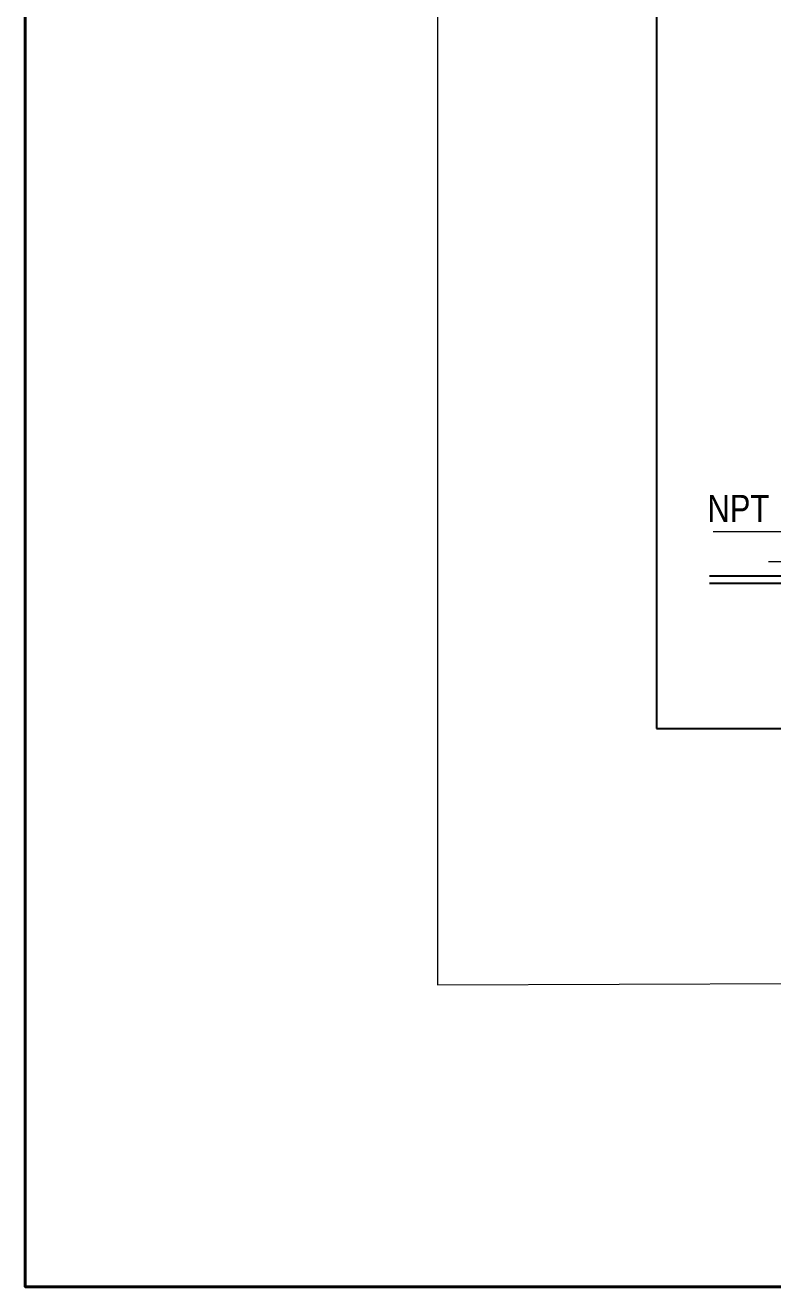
# Model space of a CAD drawing. Header units: inches. Extents: x 1693 to 10990, y 1878 to 5055.
# Drawn here: x 10537.3 to 10573.9, y 4328.7 to 4390.5 of the extents above; entities that cross this region are included whole.
import ezdxf

# ---------------------------------------------------------------- set-up
doc = ezdxf.new("R2010")
doc.units = ezdxf.units.IN
doc.layers.add('DETALLE', color=3, linetype='Continuous')
for name, color, linetype, lineweight in [('IE LEYENDA', 21, 'Continuous', 13), ('IE-DIAGRAMA', 1, 'Continuous', 0), ('MUROS-05', 7, 'Continuous', 40), ('npt', 84, 'Continuous', 13)]:
    doc.layers.add(name, color=color, linetype=linetype, lineweight=lineweight)
doc.styles.add('Arial Narrow', font='ARIALN.TTF')

msp = doc.modelspace()

# ---------------------------------------------------------------- linework, layer by layer
at = {"layer": 'DETALLE', "ltscale": 5}
for p, q in [((10568.212, 4445.446), (10568.212, 4356.067)), ((10568.212, 4356.067), (10651.527, 4356.067))]:
    msp.add_line(p, q, dxfattribs=at)
at = {"layer": 'DETALLE'}
for p, q in [((10570.811, 4363.553), (10589.487, 4363.553)), ((10570.811, 4363.199), (10589.487, 4363.199))]:
    msp.add_line(p, q, dxfattribs=at)
at = {"layer": 'IE-DIAGRAMA', "color": 4, "linetype": 'Continuous'}
for p, q in [((10557.478, 4600.458), (10557.478, 4343.508)), ((10557.478, 4343.508), (10770.705, 4344.233))]:
    msp.add_line(p, q, dxfattribs=at)
at = {"layer": 'MUROS-05', "color": 4}
msp.add_lwpolyline([(10782.515, 4328.703), (10537.268, 4328.708), (10537.287, 4615.382), (10782.515, 4615.384)], close=True, dxfattribs=at)
at = {"layer": 'npt'}
msp.add_line((10570.991, 4365.734), (10574.479, 4365.734), dxfattribs=at)
at = {"layer": 'npt', "color": 4}
msp.add_line((10573.706, 4364.261), (10575.252, 4364.261), dxfattribs=at)

# ---------------------------------------------------------------- texts
at = {"layer": 'IE LEYENDA', "color": 3, "style": 'Arial Narrow'}
msp.add_text('NPT', height=1.3262, dxfattribs=at).set_placement((10570.715, 4366.199))

doc.saveas('drawing.dxf')
